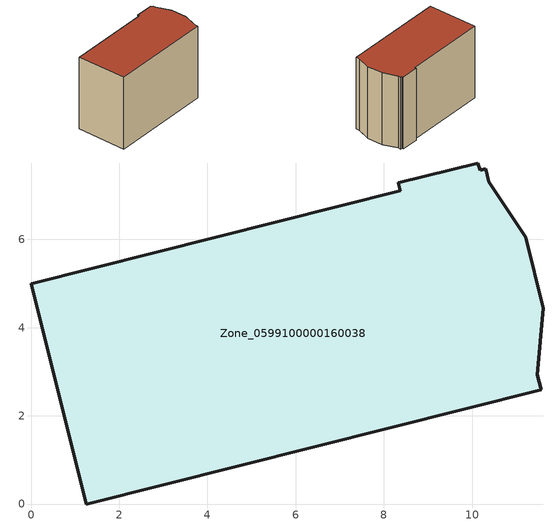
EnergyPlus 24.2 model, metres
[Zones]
Zone_0599100000160038
 floor ground (C_G): 10.19,7.57 10.31,7.6 10.38,7.31 11.22,6.04 11.62,4.43 11.48,2.93 11.57,2.59 1.25,0 0,4.99 8.37,7.1 8.33,7.28 10.13,7.73 z0
 wall outside (C_F): 1.25,0 11.57,2.59 11.48,2.93 11.62,4.43 11.22,6.04 10.38,7.31 10.31,7.6 10.19,7.57 10.13,7.73 8.33,7.28 8.37,7.1 0,4.99 1.25,0 z0:7.76
 roof outside (C_R): 10.31,7.6 10.19,7.57 10.13,7.73 8.33,7.28 8.37,7.1 0,4.99 1.25,0 11.57,2.59 11.48,2.93 11.62,4.43 11.22,6.04 10.38,7.31 z7.76
[BUILDING]
Pand.0599100000160038: North Axis=0; Terrain=City; Loads Convergence Tolerance Value=0.04; Temperature Convergence Tolerance Value=0.4; Solar Distribution=FullExterior; Maximum Number of Warmup Days=25; Minimum Number of Warmup Days=1
[Site:Location]
Rotterdam.The.Hague.AP_ZH_NLD Design_Conditions: Latitude=51.96; Longitude=4.45; Time Zone=1; Elevation=-4.5
[SITE:GROUNDTEMPERATURE:BUILDINGSURFACE]
18, 18, 18, 18, 18, 18, 18, 18, 18, 18, 18, 18
[MATERIAL] Thermal Absorptance=0.9; Solar Absorptance=0.7; Visible Absorptance=0.7
Name | Roughness | Thickness | Conductivity | Density | Specific Heat
G.TI.1975-1991 | MediumSmooth | 0.15 | 0.288461 | 540 | 1210
F.TI.1975-1991 | Rough | 0.3 | 0.230769 | 1920 | 840
R.TI.1975-1991 | MediumRough | 0.2 | 0.153846 | 1500 | 1000
[CONSTRUCTION]
C_G: G.TI.1975-1991
C_F: F.TI.1975-1991
C_R: R.TI.1975-1991
[ZONE]
Zone_0599100000160038: Type=1; Multiplier=1; Ceiling Height=Autocalculate; Volume=Autocalculate; Floor Area=autocalculate; Part of Total Floor Area=Yes
[ZONEINFILTRATION:DESIGNFLOWRATE]
Infil_Zone_0599100000160038: Zone or ZoneList or Space or SpaceList=Zone_0599100000160038; Schedule=AlwaysOn; Design Flow Rate Calculation Method=Flow/Area; Flow Rate per Floor Area=0.003; Constant Term Coefficient=1; Temperature Term Coefficient=0; Velocity Term Coefficient=0; Velocity Squared Term Coefficient=0
[HVACTEMPLATE:ZONE:IDEALLOADSAIRSYSTEM]
Zone_0599100000160038: Maximum Heating Supply Air Temperature=50; Minimum Cooling Supply Air Temperature=13; Maximum Heating Supply Air Humidity Ratio=0.0156; Minimum Cooling Supply Air Humidity Ratio=0.0077; Heating Limit=NoLimit; Cooling Limit=NoLimit; Dehumidification Control Type=ConstantSensibleHeatRatio; Cooling Sensible Heat Ratio=0.7; Dehumidification Setpoint=60; Humidification Control Type=None; Humidification Setpoint=30; Outdoor Air Method=None; Outdoor Air Flow Rate per Person=0.00944; Outdoor Air Flow Rate per Zone Floor Area=0; Outdoor Air Flow Rate per Zone=0; Demand Controlled Ventilation Type=None; Outdoor Air Economizer Type=NoEconomizer; Heat Recovery Type=None; Sensible Heat Recovery Effectiveness=0.7; Latent Heat Recovery Effectiveness=0.65
[ZONECONTROL:THERMOSTAT]
ThermostatControl_Zone_0599100000160038: Zone or ZoneList=Zone_0599100000160038; Control Type Schedule=DualSetpointControlType; Control 1=Thermostat_Zone_0599100000160038; Temperature Difference Between Cutout And Setpoint=0
[THERMOSTATSETPOINT:DUALSETPOINT]
Thermostat_Zone_0599100000160038: Heating Setpoint Temperature Schedule=HeatingSetpoint_Zone_0599100000160038; Cooling Setpoint Temperature Schedule=CoolingSetpoint_Zone_0599100000160038
[SCHEDULE:COMPACT]
HeatingSetpoint_Zone_0599100000160038: Through: 12/31, For: AllDays, Until: 24:00, 21
CoolingSetpoint_Zone_0599100000160038: Through: 12/31, For: AllDays, Until: 24:00, 24
DualSetpointControlType: Through: 12/31, For: AllDays, Until: 24:00, 4
AlwaysOn: Through: 12/31, For: AllDays, Until: 24:00, 1
